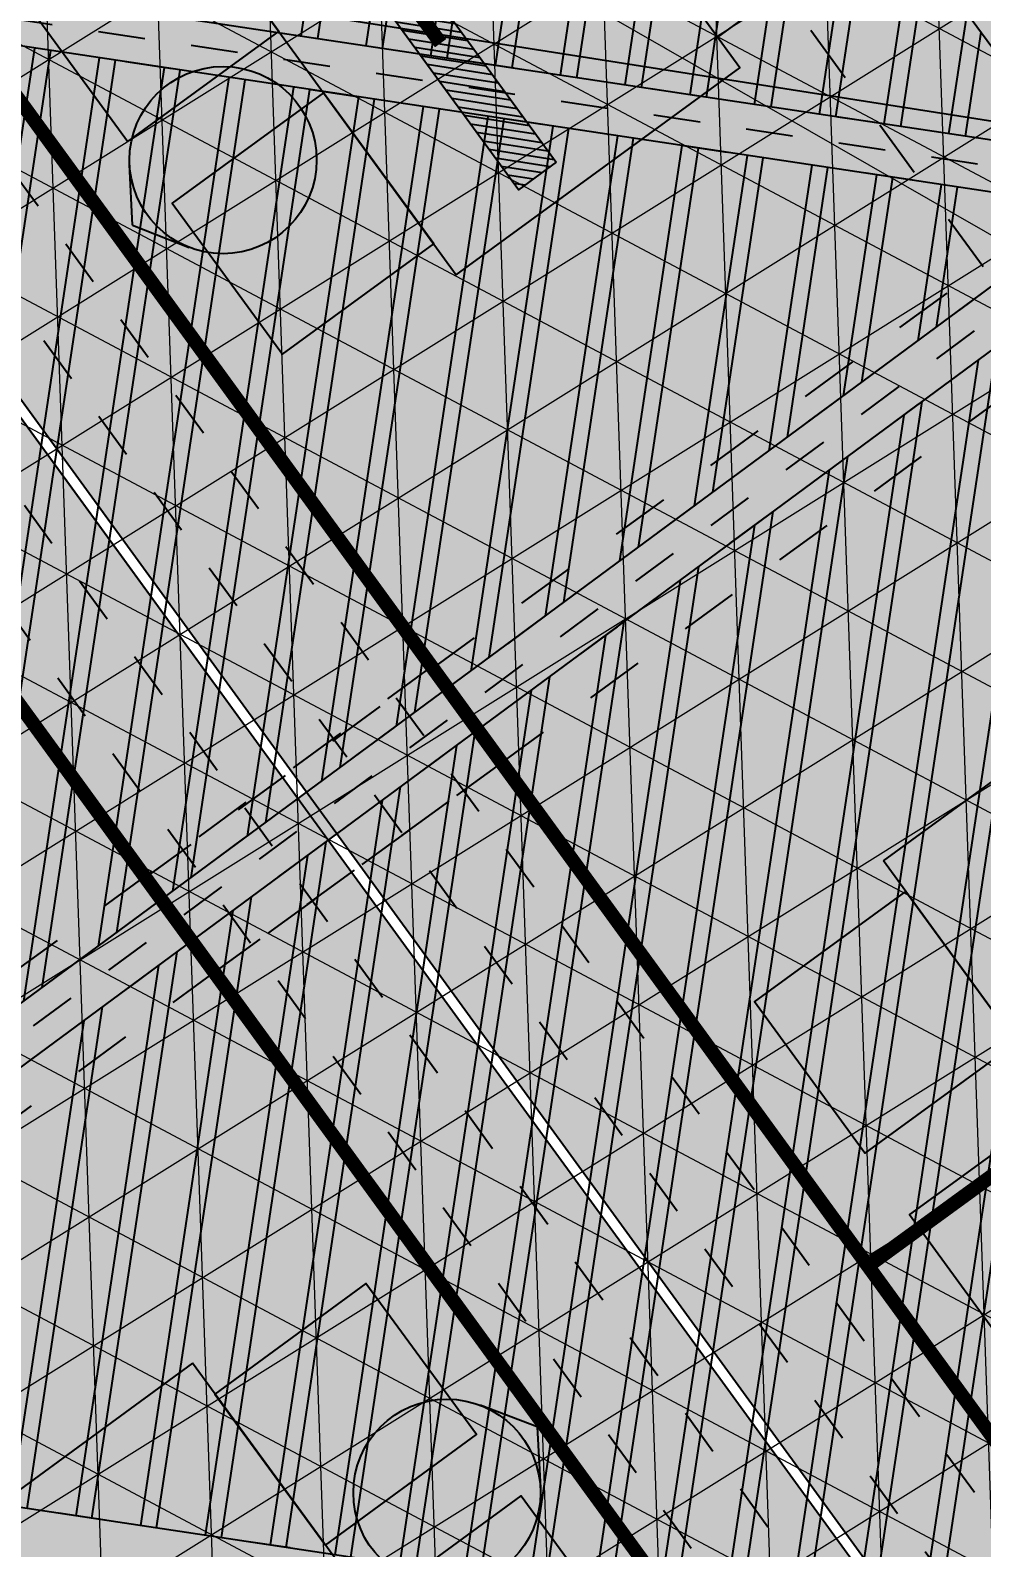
# Model space of a CAD drawing. Header units: metres. Extents: x 678805 to 1359287, y 2747329 to 5497370.
# Drawn here: x 679863.666 to 679865.699, y 2748713.32 to 2748716.562 of the extents above; entities that cross this region are included whole.
import ezdxf
from ezdxf.enums import TextEntityAlignment as Align

# ---------------------------------------------------------------- set-up
doc = ezdxf.new("R2010")
doc.units = ezdxf.units.M
doc.linetypes.add('XREF_MON_BUILDINGS$0$DASH_1', pattern=[0.4, 0.1, -0.3])
doc.linetypes.add('XREF_MON_BUILDINGS$0$Dash_2_', pattern=[0.25, 0.125, -0.125])
for name, color, linetype in [('00_XREF_MON_HSC_PAVEMENT', 7, 'Continuous'), ('00_XREF_TWQ_BUILDINGS', 7, 'Continuous'), ('XREF_MON_BUILDINGS$0$00-AUX LIGHTING', 30, 'Continuous'), ('XREF_MON_BUILDINGS$0$00-Modulos DEFINIDOS', 7, 'Continuous'), ('XREF_MON_BUILDINGS$0$00-Modulos ROOFS', 2, 'Continuous'), ('XREF_MON_BUILDINGS$0$02-L-01_Structure', 2, 'Continuous'), ('XREF_MON_BUILDINGS$0$02-L-02_Structure- View', 3, 'Continuous'), ('XREF_MON_BUILDINGS$0$02-L-Pergola Profiles', 8, 'Continuous'), ('XREF_MON_BUILDINGS$0$02-L-Pergola Projection', 8, 'Continuous'), ('XREF_MON_BUILDINGS$0$02-L-Pergola Shades', 15, 'Continuous'), ('XREF_MON_BUILDINGS$0$02-L-Pergola Shades Schematic', 8, 'Continuous'), ('XREF_MON_BUILDINGS$0$02_L_Furniture', 7, 'Continuous')]:
    doc.layers.add(name, color=color, linetype=linetype)
for name, color, linetype, true_color in [('02-L-Waterfeatures 01', 7, 'Continuous', 0x4da6ff), ('XREF_MON_BUILDINGS$0$0-WIPEOUTS', 7, 'Continuous', 0xffffff), ('XREF_MON_BUILDINGS$0$02-L-Pergola Wipeout', 7, 'Continuous', 0xffffff)]:
    doc.layers.add(name, color=color, linetype=linetype, true_color=true_color)
doc.layers.add('XREF_MON_BUILDINGS$0$00_AUX', color=3, linetype='Continuous', plot=False)
doc.layers.add('XREF_MON_BUILDINGS$0$02-L-Pergola Aux', color=50, linetype='Continuous', plot=False)
for name, color, linetype, lineweight, true_color in [('XREF_MON_BUILDINGS$0$02-KH-13 Restaurant', 7, 'Continuous', 30, 0xed2d02), ('XREF_MON_HSC_PAVEMENT$0$03-TR-Pavement_02_Sealed Gravel', 7, 'Continuous', 5, 0x38321e), ('XREF_MON_HSC_PAVEMENT$0$03-TR-Pavement_07_Precast irregular Concrete Blocks', 7, 'Continuous', 5, 0xb3b3b3)]:
    doc.layers.add(name, color=color, linetype=linetype, lineweight=lineweight, true_color=true_color)
doc.layers.add('XREF_MON_GENERAL_LAYOUT$0$02-L-Level Curves 0.25-0.75m', color=33, linetype='Continuous', lineweight=5)
doc.layers.get('XREF_MON_BUILDINGS$0$02-KH-13 Restaurant').off()
doc.styles.add('XREF_MON_BUILDINGS$0$Standard', font='arial.ttf')
doc.styles.add('XREF_MON_GENERAL_LAYOUT$0$Standard', font='arial.ttf')

# ---------------------------------------------------------------- blocks, each defined once
blk = doc.blocks.new('XREF_MON_BUILDINGS$0$modulo kiosco')
at = {"layer": 'XREF_MON_BUILDINGS$0$0-WIPEOUTS', "true_color": 0xfcfcfc}
h = blk.add_hatch(color=7, dxfattribs=at)
h.dxf.hatch_style = 1
h.paths.add_polyline_path([(119.6986085139215, -61.62058441969566), (119.6986085125245, -56.82058442011476), (124.4986085132696, -56.82058442058042), (124.4986085123383, -61.62058442132547)])
at = {"layer": 'XREF_MON_BUILDINGS$0$00-Modulos ROOFS'}
blk.add_line((119.6986085125245, -56.82058442011476), (124.4986085118726, -61.62058442248963), dxfattribs=at)
at = {"layer": 'XREF_MON_BUILDINGS$0$00-Modulos ROOFS', "lineweight": 0}
blk.add_lwpolyline([(119.6986085139215, -61.62058441969566), (119.6986085125245, -56.82058442011476), (124.4986085132696, -56.82058442058042), (124.4986085123383, -61.62058442132547)], close=True, dxfattribs=at)
at = {"layer": 'XREF_MON_BUILDINGS$0$00-Modulos ROOFS'}
blk.add_lwpolyline([(124.4986085137352, -57.12058442062698), (124.4986085132696, -56.82058442058042), (124.1986085125245, -56.82058442151174), (119.9986085128039, -56.82058442034759), (119.6986085125245, -56.82058442011476), (119.6986085125245, -57.12058442085981), (119.6986085134558, -61.32058442058042), (119.6986085139215, -61.62058441969566), (119.9986085128039, -61.62058442062698), (124.1986085125245, -61.62058442109264), (124.4986085123383, -61.62058442132547), (124.4986085128039, -61.32058442081325)], close=True, dxfattribs=at)
at = {"layer": 'XREF_MON_BUILDINGS$0$00_AUX', "color": 253, "insert": (120.5956272133626, -58.63217507931404), "char_height": 0.7999999999999997, "attachment_point": 1, "style": 'XREF_MON_BUILDINGS$0$Standard'}
blk.add_mtext_dynamic_manual_height_columns('23 m2', width=11.40284914150834, gutter_width=3.999999999999999, heights=[0], dxfattribs=at)
blk = doc.blocks.new('XREF_MON_BUILDINGS$0$lamas aluminiotriangulo')
for points in [[(680245.3559643574, 2748655.315069023), (680244.1824303591, 2748656.488603022)], [(680244.1824303591, 2748656.439105547), (680245.3312156196, 2748655.290320286)], [(680245.2569694076, 2748655.216074073), (680244.1824303591, 2748656.290613123)], [(680244.1824303591, 2748656.241115647), (680245.2322206697, 2748655.191325336)], [(680245.1579744578, 2748655.117079124), (680244.1824303591, 2748656.092623224)], [(680244.1824303591, 2748656.043125748), (680245.1332257203, 2748655.092330386)], [(680245.0589795081, 2748655.018084174), (680244.1824303591, 2748655.894633324)], [(680244.182430359, 2748655.845135849), (680245.0342307702, 2748654.993335436)], [(680244.9599845583, 2748654.919089224), (680244.1824303591, 2748655.696643424)], [(680244.1824303591, 2748655.647145948), (680244.9352358204, 2748654.894340486)], [(680245.8297259026, 2748655.633267075), (680247.4542397015, 2748654.008753279)], [(680247.4047422261, 2748654.008753279), (680245.8049771647, 2748655.608518338)], [(680245.7307309528, 2748655.534272126), (680247.2562498023, 2748654.008753279)], [(680244.8609896088, 2748654.820094274), (680244.1824303591, 2748655.498653525)], [(680247.2067523265, 2748654.008753279), (680245.7059822154, 2748655.509523388)], [(680244.1824303591, 2748655.449156049), (680244.8362408709, 2748654.795345536)], [(680245.631736003, 2748655.435277176), (680247.0582599026, 2748654.008753279)], [(680247.0087624268, 2748654.008753279), (680245.6069872655, 2748655.410528438)], [(680245.5327410533, 2748655.336282226), (680246.8602700034, 2748654.008753279)], [(680246.8107725276, 2748654.008753279), (680245.5079923158, 2748655.311533488)], [(680244.1824303594, 2748655.300663624), (680244.7619946589, 2748654.721099325)], [(680244.1824303592, 2748655.251166149), (680244.7372459212, 2748654.696350587)], [(680246.6127826275, 2748654.008753279), (680245.408997366, 2748655.212538539)], [(680245.4337461034, 2748655.237287277), (680246.6622801028, 2748654.008753279)], [(680246.4147927273, 2748654.008753279), (680245.3100024161, 2748655.113543589)], [(680245.3347511536, 2748655.138292327), (680246.4642902032, 2748654.008753279)], [(680244.6629997093, 2748654.622104375), (680244.1824303591, 2748655.102673726)], [(680244.1824303591, 2748655.05317625), (680244.6382509717, 2748654.597355637)], [(680246.2168028275, 2748654.008753279), (680245.2110074663, 2748655.01454864)], [(680245.2357562042, 2748655.039297377), (680246.2663003035, 2748654.008753279)], [(680246.0188129285, 2748654.008753279), (680245.1120125165, 2748654.915553689)], [(680245.1367612544, 2748654.940302427), (680246.0683104043, 2748654.008753279)], [(680244.5640047593, 2748654.523109425), (680244.1824303592, 2748654.904683825)], [(680244.1824303591, 2748654.85518635), (680244.5392560215, 2748654.498360687)], [(680245.8208230283, 2748654.008753279), (680245.0130175668, 2748654.81655874)], [(680245.0377663046, 2748654.841307478), (680245.8703205036, 2748654.008753279)], [(680244.9387713548, 2748654.742312528), (680245.6723306044, 2748654.008753279)], [(680244.46500981, 2748654.424114475), (680244.1824303593, 2748654.706693927)], [(680245.6228331286, 2748654.008753279), (680244.9140226169, 2748654.71756379)], [(680244.1824303592, 2748654.65719645), (680244.4402610717, 2748654.399365738)], [(680245.4743407047, 2748654.008753279), (680244.8397764055, 2748654.643317578)], [(680245.4248432289, 2748654.008753279), (680244.8150276676, 2748654.61856884)], [(680244.7407814556, 2748654.544322629), (680245.2763508057, 2748654.008753279)], [(680244.3660148601, 2748654.325119526), (680244.1824303594, 2748654.508704027)], [(680245.2268533297, 2748654.008753279), (680244.7160327177, 2748654.519573891)], [(680244.1824303591, 2748654.459206551), (680244.3412661222, 2748654.300370788)], [(680244.6417865058, 2748654.445327679), (680245.0783609049, 2748654.008753279)], [(680245.0288634296, 2748654.008753279), (680244.6170377679, 2748654.420578941)], [(680244.542791556, 2748654.346332729), (680244.8803710068, 2748654.008753279)], [(680244.8308735299, 2748654.008753279), (680244.5180428181, 2748654.321583991)], [(680244.4437966063, 2748654.247337779), (680244.6823811067, 2748654.008753279)], [(680244.6328836308, 2748654.008753279), (680244.4190478683, 2748654.222589041)], [(680246.3345229826, 2748651.771409394), (680244.2071790965, 2748653.898753279)], [(680246.4087691946, 2748651.845655606), (680244.35567152, 2748653.898753279)], [(680244.4051689956, 2748653.898753279), (680246.4335179324, 2748651.870404344)], [(680246.5077641442, 2748651.944650555), (680244.5536614204, 2748653.898753279)], [(680244.603158896, 2748653.898753279), (680246.5325128823, 2748651.969399293)], [(680246.6067590942, 2748652.043645505), (680244.7516513198, 2748653.898753279)], [(680244.8011487954, 2748653.898753279), (680246.631507832, 2748652.068394243)], [(680246.7057540439, 2748652.142640455), (680244.9496412195, 2748653.898753279)], [(680244.9991386951, 2748653.898753279), (680246.7305027819, 2748652.167389193)], [(680246.8047489935, 2748652.241635405), (680245.1476311169, 2748653.898753279)], [(680245.1971285925, 2748653.898753279), (680246.8294977313, 2748652.266384142)], [(680246.9037439433, 2748652.340630354), (680245.3456210169, 2748653.898753279)], [(680245.3951184925, 2748653.898753279), (680246.9284926811, 2748652.365379092)], [(680247.0027388929, 2748652.439625304), (680245.5436109164, 2748653.898753279)], [(680245.593108392, 2748653.898753279), (680247.0274876307, 2748652.464374042)], [(680247.1017338429, 2748652.538620254), (680245.741600816, 2748653.898753279)], [(680245.7910982916, 2748653.898753279), (680247.1264825807, 2748652.563368992)], [(680247.2007287926, 2748652.637615204), (680245.9395907152, 2748653.898753279)], [(680245.989088191, 2748653.898753279), (680247.2254775304, 2748652.662363942)], [(680247.2997237424, 2748652.736610153), (680246.1375806156, 2748653.898753279)], [(680246.1870780912, 2748653.898753279), (680247.32447248, 2748652.761358891)], [(680247.398718692, 2748652.835605104), (680246.335570515, 2748653.898753279)], [(680246.3850679906, 2748653.898753279), (680247.4234674298, 2748652.860353841)], [(680247.4977136416, 2748652.934600053), (680246.5335604146, 2748653.898753279)], [(680246.5830578902, 2748653.898753279), (680247.5224623794, 2748652.959348791)], [(680247.5967085916, 2748653.033595003), (680246.7315503138, 2748653.898753279)], [(680246.7810477895, 2748653.898753279), (680247.6214573294, 2748653.058343741)], [(680247.6957035413, 2748653.132589953), (680246.9295402141, 2748653.898753279)], [(680246.9790376897, 2748653.898753279), (680247.7204522791, 2748653.15733869)], [(680244.1824303594, 2748653.874004542), (680246.3097742449, 2748651.746660656)]]:
    blk.add_lwpolyline(points)
blk = doc.blocks.new('XREF_MON_BUILDINGS$0$PERGOLA PLANA')
at = {"layer": 'XREF_MON_BUILDINGS$0$02-L-Pergola Wipeout', "true_color": 0xfcfcfc}
h = blk.add_hatch(color=7, dxfattribs=at)
h.dxf.hatch_style = 1
h.paths.add_polyline_path([(4.612218253081664, 9.290000000968575), (0.3099999981932342, 4.987781745847315), (0.3099999986588955, 9.290000000037253)])
h.paths.add_polyline_path([(0.332781744771637, 4.855000000447035), (4.744999998947605, 9.267218254506588), (4.744999999529682, 4.900563496164978), (4.699436504277401, 4.855000000447035)])
h.paths.add_polyline_path([(4.854999999050051, 9.290000001899898), (9.13443650235422, 9.29000000236556), (4.854999999632128, 5.010563495568931)])
h.paths.add_polyline_path([(9.289999997243285, 9.134436507709324), (9.289999997825362, 4.855000001844019), (5.010563491727225, 4.855000000912696)])
h.paths.add_polyline_path([(4.900563491159119, 4.745000001043081), (9.267218253924511, 4.745000001508743), (4.85500000033062, 0.3327817460522056), (4.854999999166466, 4.699436508584768)])
h.paths.add_polyline_path([(9.289999997825362, 4.612218253780156), (9.289999998291023, 0.3100000019185245), (4.987781747244298, 0.3100000009872019)])
h.paths.add_polyline_path([(0.465563491685316, 0.3100000000558794), (4.744999999064021, 4.589436508249491), (4.745000000111759, 0.3100000014528632)])
h.paths.add_polyline_path([(0.3099999980768189, 4.745000000111759), (4.589436504989862, 4.745000000111759), (0.3099999976111576, 0.4655634895898402)])
h.paths.add_polyline_path([(9.399999998277053, 0.2000000020489097), (0.1999999997206032, 0.1999999997206032), (0.1999999986728653, 9.399999999906868), (9.399999999324791, 9.400000001769513)])
at = {"layer": 'XREF_MON_BUILDINGS$0$02-L-Pergola Aux', "linetype": 'XREF_MON_BUILDINGS$0$Dash_2_', "ltscale": 0.5}
for p, q in [((0.1999999991385266, 4.799999999813735), (4.799999999115244, 9.40000000083819)), ((4.799999999580905, 4.800000000279397), (0.1999999991385266, 4.800000000279397))]:
    blk.add_line(p, q, dxfattribs=at)
at = {"layer": 'XREF_MON_BUILDINGS$0$02-L-Pergola Profiles'}
for p, q in [((0.3099999991245568, 4.987781746312976), (4.612218253081664, 9.290000000968575)), ((0.3099999988917261, 0.4655634914524853), (9.134436504682526, 9.290000004693866)), ((0.3327817448880523, 4.855000000912696), (4.767781745176762, 9.290000000968575)), ((4.699436508002691, 4.855000000447035), (0.3099999991245568, 4.855000000447035)), ((4.58943650778383, 4.74500000057742), (0.3099999992409721, 4.745000000111759))]:
    blk.add_line(p, q, dxfattribs=at)
blk.add_lwpolyline([(0.3099999986588955, 9.290000000037253), (9.289999997243285, 9.29000000236556), (9.289999998291023, 0.3100000019185245), (0.3099999976111576, 0.3100000000558794)], close=True, dxfattribs=at)
at = {"layer": 'XREF_MON_BUILDINGS$0$02-L-Pergola Projection', "linetype": 'XREF_MON_BUILDINGS$0$DASH_1'}
for p, q in [((0.3099999991245568, 4.987781746312976), (4.612218253081664, 9.290000000968575)), ((0.3099999988917261, 0.4655634914524853), (9.134436504682526, 9.290000004693866)), ((0.3327817448880523, 4.855000000912696), (4.767781745176762, 9.290000000968575)), ((4.699436508002691, 4.855000000447035), (0.3099999991245568, 4.855000000447035)), ((4.58943650778383, 4.74500000057742), (0.3099999992409721, 4.745000000111759))]:
    blk.add_line(p, q, dxfattribs=at)
blk.add_lwpolyline([(0.3099999986588955, 9.290000000037253), (9.289999997243285, 9.29000000236556), (9.289999998291023, 0.3100000019185245), (0.3099999976111576, 0.3100000000558794)], close=True, dxfattribs=at)
at = {"layer": 'XREF_MON_BUILDINGS$0$02-L-Pergola Shades'}
blk.add_blockref('XREF_MON_BUILDINGS$0$lamas aluminiotriangulo', (-680243.8724303602, -2748649.153753279), dxfattribs=at)
at = {"layer": 'XREF_MON_BUILDINGS$0$02-L-Pergola Shades Schematic'}
blk.add_blockref('XREF_MON_BUILDINGS$0$lamas aluminiotriangulo', (-680243.8724303602, -2748649.153753279), dxfattribs=at)
blk = doc.blocks.new('XREF_MON_BUILDINGS$0$PILAR STRUCTURE')
at = {"layer": 'XREF_MON_BUILDINGS$0$02-L-01_Structure', "linetype": 'Continuous'}
h = blk.add_hatch(dxfattribs=at)
h.set_pattern_fill('ANGLE', color=252)
h.set_pattern_definition([(0, (-144.6596111481284, 18.56842418532225), (0, 6.985), [5.08, -1.905]), (90, (-144.6596111481284, 18.56842418532225), (-6.985, 4.277078946022131e-16), [5.08, -1.905])])
h.paths.add_polyline_path([(-0.0800000000000125, -0.08000000000000185), (0.07999999999998408, -0.08000000000000185), (0.07999999999998408, 0.0799999999999983), (-0.0800000000000125, 0.0799999999999983)])
h.paths.add_polyline_path([(-0.07200000000000273, -0.07200000000000273), (0.0719999999999743, -0.07200000000000273), (0.0719999999999743, 0.07199999999999918), (-0.07200000000000273, 0.07199999999999918)], flags=16)
h = blk.add_hatch(color=252, dxfattribs=at)
h.dxf.hatch_style = 1
h.paths.add_polyline_path([(-0.07200000000000273, -0.07200000000000273), (0.0719999999999743, -0.07200000000000273), (0.0719999999999743, 0.07199999999999918), (-0.07200000000000273, 0.07199999999999918)], flags=16)
h.paths.add_polyline_path([(-0.0800000000000125, -0.08000000000000185), (0.07999999999998408, -0.08000000000000185), (0.07999999999998408, 0.0799999999999983), (-0.0800000000000125, 0.0799999999999983)])
for points in [[(-0.0800000000000125, -0.08000000000000185), (0.07999999999998408, -0.08000000000000185), (0.07999999999998408, 0.0799999999999983), (-0.0800000000000125, 0.0799999999999983)], [(-0.07200000000000273, -0.07200000000000273), (0.0719999999999743, -0.07200000000000273), (0.0719999999999743, 0.07199999999999918), (-0.07200000000000273, 0.07199999999999918)]]:
    blk.add_lwpolyline(points, close=True, dxfattribs=at)
blk = doc.blocks.new('XREF_MON_BUILDINGS$0$Rest_4seats')
at = {"linetype": 'Continuous'}
for points in [[(0.08138158632311843, 0.3724278208393343), (0.07948587298159637, 0.7724233286527351), (0.4794813807948231, 0.7743190419942607), (0.4813770941363522, 0.3743235341808031)], [(0.5661806441763666, -0.3752829761968428), (0.5626261816610203, 0.3747086009533405), (-0.5623611840642866, 0.3693769071803104), (-0.5588067215489332, -0.3806146699698729)], [(-0.07756212621080749, -0.37833388985581), (-0.07566641286928188, -0.7783293976693244), (-0.4756619206827963, -0.78022511101085), (-0.4775576340243219, -0.3802296031973356)], [(0.08493604883847183, -0.3775637563109058), (0.08683176217999744, -0.7775592641242497), (0.4868272699933982, -0.7756635507827809), (0.4849315566517021, -0.3756680429693233)]]:
    blk.add_lwpolyline(points, close=True, dxfattribs=at)
at = {"layer": 'XREF_MON_BUILDINGS$0$00_AUX', "linetype": 'XREF_MON_BUILDINGS$0$Dash_2_'}
blk.add_lwpolyline([(-1.468512145004503, 1.66509695255553), (-1.452635545769148, -1.684865425381929), (1.472331605116459, -1.671003021572119), (1.456455005881253, 1.678959356365397)], close=True, dxfattribs=at)
blk = doc.blocks.new('XREF_MON_BUILDINGS$0$Modulos_Restaurant Monasya')
at = {"layer": 'XREF_MON_BUILDINGS$0$00-AUX LIGHTING', "linetype": 'Continuous'}
h = blk.add_hatch(dxfattribs=at)
h.set_pattern_fill('ANSI31', color=1, scale=0.005, angle=89.99999999999999)
h.set_pattern_definition([(135, (2.566443710155937, -21.25121759048994), (-0.01122532015133645, -0.01122532015133644), [])])
h.paths.add_polyline_path([(8.372615350462663, 1.550821398242933), (8.472615350462629, 1.550821398242933), (8.472615350462629, 0.8484299031182463), (8.372615350462663, 0.8484299031182463)])
for p, q in [((9.996031592058586, 3.71153544148615), (10.06721765571854, 3.820747094305377)), ((9.996031592058586, 3.71153544148615), (10.06721765571913, 3.602323788667265)), ((9.184315568860782, 1.12649311030316), (9.113771682317164, 1.236120665426087)), ((9.184315568860782, 1.12649311030316), (9.112489780028298, 1.017701121491941))]:
    blk.add_line(p, q, dxfattribs=at)
at = {"layer": 'XREF_MON_BUILDINGS$0$00-AUX LIGHTING', "linetype": 'Continuous', "const_width": 0.03}
for points in [[(9.222120958093797, 0.3795604583048675), (5.182120958090792, 0.3795604583048675), (5.182120958090792, 4.418986732627788), (9.222120958093797, 4.418986732627788)], [(14.02216336218503, 0.3788275182938055), (9.982163362182021, 0.3788275182938055), (9.982163362182021, 4.418253792616726), (14.02216336218503, 4.418253792616724)]]:
    blk.add_lwpolyline(points, close=True, dxfattribs=at)
for points in [[(8.42262213091928, 3.849680025667228), (9.222120958093797, 3.849680025667228)], [(8.422610885802296, 1.199680024726549), (8.422610885802296, 0.3795604583048675)]]:
    blk.add_lwpolyline(points, dxfattribs=at)
at = {"layer": 'XREF_MON_BUILDINGS$0$00-AUX LIGHTING', "color": 1, "linetype": 'Continuous'}
blk.add_lwpolyline([(8.372615350462663, 1.550821398242933), (8.472615350462629, 1.550821398242933), (8.472615350462629, 0.8484299031182463), (8.372615350462663, 0.8484299031182463)], close=True, dxfattribs=at)
at = {"layer": 'XREF_MON_BUILDINGS$0$00-AUX LIGHTING', "linetype": 'Continuous'}
for centre in [(10.23476709585077, 3.711535441486776), (8.945584176590913, 1.127894222642569)]:
    blk.add_circle(centre, 0.2, dxfattribs=at)
at = {"layer": 'XREF_MON_BUILDINGS$0$02-L-02_Structure- View', "color": 251, "linetype": 'XREF_MON_BUILDINGS$0$Dash_2_', "ltscale": 0.5}
for points in [[(9.482622129236148, 4.515055612611492), (9.482622129236148, 0.2743433660222099), (9.32262212923618, 0.2743433660222099), (9.32262212923618, 4.515055612611492)], [(9.882823047189873, 4.515055612611492), (9.882823047189873, 0.2742689128264164), (9.722823047188882, 0.2742689128264164), (9.722823047188882, 4.515055612611492)]]:
    blk.add_lwpolyline(points, close=True, dxfattribs=at)
at = {"layer": 'XREF_MON_BUILDINGS$0$02-L-01_Structure', "linetype": 'Continuous', "rotation": 270.0335098901293}
blk.add_blockref('XREF_MON_BUILDINGS$0$PILAR STRUCTURE', (9.40020731120012, 4.594170166489109), dxfattribs=at)
at = {"layer": 'XREF_MON_BUILDINGS$0$02_L_Furniture', "xscale": -1}
for p, rotation in [((8.307669988282328, 3.733353936125356), 90.30464451300057), ((6.095286188154205, 1.053213935496617), 270.3046445247851), ((10.89537457142114, 1.05593210676466), 270.3046445247851)]:
    blk.add_blockref('XREF_MON_BUILDINGS$0$Rest_4seats', p, dxfattribs=dict(at, rotation=rotation))
at = {"layer": 'XREF_MON_BUILDINGS$0$02_L_Furniture'}
for p, rotation in [((10.88843606299997, 3.7330403947027), 269.8518935735613), ((8.309319171853584, 1.054576999526491), 89.76590352608706)]:
    blk.add_blockref('XREF_MON_BUILDINGS$0$Rest_4seats', p, dxfattribs=dict(at, rotation=rotation))
blk = doc.blocks.new('XREF_MON_BUILDINGS')
at = {"layer": 'XREF_MON_BUILDINGS$0$02-KH-13 Restaurant', "linetype": 'Continuous', "xscale": -1}
for p, rotation in [((679985.9838988087, 2748652.43665746), 306.058413230031), ((679926.1837245029, 2748833.200225099), 36.05841323003092)]:
    blk.add_blockref('XREF_MON_BUILDINGS$0$modulo kiosco', p, dxfattribs=dict(at, rotation=rotation))
at = {"layer": 'XREF_MON_BUILDINGS$0$02-L-Pergola Projection', "xscale": -1, "rotation": 36.43967073982355}
blk.add_blockref('XREF_MON_BUILDINGS$0$PERGOLA PLANA', (679869.0983711857, 2748712.473797732), dxfattribs=at)
at = {"layer": 'XREF_MON_BUILDINGS$0$00-Modulos DEFINIDOS', "rotation": 216.0573440932065}
blk.add_blockref('XREF_MON_BUILDINGS$0$Modulos_Restaurant Monasya', (679870.6460366151, 2748722.461789462), dxfattribs=at)
blk = doc.blocks.new('XREF_MON_HSC_PAVEMENT')
at = {"layer": 'XREF_MON_HSC_PAVEMENT$0$03-TR-Pavement_02_Sealed Gravel', "linetype": 'Continuous'}
h = blk.add_hatch(dxfattribs=at)
h.set_pattern_fill('ANSI31', color=256, scale=0.0393, angle=45)
h.set_pattern_definition([(90, (652974.1167151183, 2717198.732228751), (-0.1247775, 0), [])])
h.paths.add_polyline_path([(679907.0031205046, 2748743.724417142, -0.1618141502380665), (679919.4981704165, 2748750.941706399, -0.00389675744219022), (679921.7718674828, 2748751.391148231), (679921.5862617362, 2748752.373772756, 0.003897880588442055), (679919.2966130067, 2748751.921183102, 0.09549409228734765), (679910.9487302243, 2748748.456925874), (679917.7748612987, 2748758.070300172), (679916.9595037509, 2748758.649257916), (679908.6885317551, 2748747.001085805, -0.2651725214559594), (679902.2955867163, 2748744.030893127), (679888.5528900345, 2748745.180822516, -0.04834244179009951), (679890.6181958144, 2748750.885308125, -0.004241740901239237), (679894.4265084694, 2748758.719812175, 0.01173847407334673), (679915.1639651539, 2748760.726729015), (679915.0440760818, 2748761.719516336, -0.0114034884297751), (679894.9449590845, 2748759.760795652, -0.003208110084001033), (679897.9265602592, 2748765.635916772, 0.02733319170619762), (679901.2167507131, 2748772.97614814), (679900.2827614178, 2748773.333451744, -0.0273285130216484), (679897.0377448917, 2748766.094182244, 0.003496846150357209), (679893.7851759867, 2748759.675949103, -0.00334132969723657), (679887.8798515435, 2748759.291375498, 0.2440862330853428), (679870.0120333781, 2748749.029156858, -0.03251689841727044), (679865.0843296369, 2748742.409364293), (679862.7773175268, 2748745.531027716), (679860.5745545875, 2748752.200709871), (679900.4594561051, 2748777.029851255), (679899.9838208224, 2748777.793900396), (679859.4979577947, 2748752.590648558), (679861.9678996431, 2748745.111983117), (679883.4672894822, 2748716.020736221), (679900.1945236416, 2748726.433258789), (679899.7189108161, 2748727.197308715), (679883.6971968001, 2748717.223927956), (679883.5941278922, 2748717.363392521)])
h.paths.add_polyline_path([(679882.9957679852, 2748718.17304507), (679865.6783826797, 2748741.605539446, -0.2414223086191517), (679874.7392249742, 2748745.33319553), (679887.3122828108, 2748744.281136458, 0.0843313628657283), (679886.8110169627, 2748733.424573607, -0.1878500024935739)], flags=16)
h.paths.add_polyline_path([(679882.9937891713, 2748718.343976403), (679865.8062250505, 2748741.600807183, -0.2394479410042333), (679874.7308865472, 2748745.233543783), (679887.1905114363, 2748744.190976289, 0.08345112211023346), (679886.7117869252, 2748733.412186431, -0.1861925564350717)], flags=0)
h.paths.add_polyline_path([(679886.1331732397, 2748721.728655327, 0.1340580311776209), (679887.8033226904, 2748733.548402356, -0.0853697905554523), (679888.3176794186, 2748744.19700922), (679902.2122024484, 2748743.03437566, 0.09903555492651638), (679905.3743334996, 2748743.396255797)], flags=16)
h.paths.add_polyline_path([(679886.4542396619, 2748722.240813062, 0.1273811529482693), (679887.902553794, 2748733.560780965, -0.0846668171084156), (679888.3964850125, 2748744.090065639), (679902.2038640201, 2748742.934723913, 0.08818566860336627), (679905.0663867535, 2748743.200077557)], flags=0)
h.paths.add_polyline_path([(679874.8226092416, 2748746.329712998, 0.1403928931183365), (679868.4818874345, 2748745.074186979, 0.01610714259581061), (679870.8524566652, 2748748.487222115, -0.2442090495092601), (679887.9301756598, 2748758.29261055, 0.003013892186272044), (679893.2690747307, 2748758.636689063, 0.003955362410816756), (679889.715145849, 2748751.314843641, 0.04964598385895367), (679887.54270957, 2748745.265350046)], flags=16)
h.paths.add_polyline_path([(679874.8309476685, 2748746.429364745, 0.1315211846872978), (679868.8062920144, 2748745.345131402, 0.01451746076913248), (679870.9365009697, 2748748.433031698, -0.2442217883583354), (679887.935197393, 2748758.19273344, 0.002916079878789364), (679893.1020614567, 2748758.52470033, 0.003870586914961642), (679889.624840853, 2748751.357797194, 0.04899154421615456), (679887.4664790663, 2748745.372078155)], flags=0)
at = {"layer": 'XREF_MON_HSC_PAVEMENT$0$03-TR-Pavement_07_Precast irregular Concrete Blocks', "linetype": 'Continuous'}
h = blk.add_hatch(dxfattribs=at)
h.set_pattern_fill('NET3', color=256, scale=0.075, angle=92)
h.set_pattern_definition([(91.99999999999997, (679898.7697564481, 2748715.385348614), (-0.2379799406839221, -0.008310442652282986), []), (152, (679898.7697564481, 2748715.385348614), (-0.1117929158883903, -0.2102518955495319), []), (212, (679898.7697564481, 2748715.385348614), (0.1261870247955318, -0.201941452897249), [])])
h.paths.add_polyline_path([(679858.5016801929, 2748700.126433144), (679883.3906801362, 2748715.619636551), (679862.621122878, 2748743.643882493), (679859.153208235, 2748741.480948735), (679858.8356451598, 2748741.990027512), (679839.8293875301, 2748730.135477967)])
blk = doc.blocks.new('XREF_MON_GENERAL_LAYOUT')
at = {"layer": 'XREF_MON_GENERAL_LAYOUT$0$02-L-Level Curves 0.25-0.75m', "ltscale": 0.3}
blk.add_lwpolyline([(679852.5027297128, 2748751.064492738), (679831.6994219737, 2748735.638925462), (679913.7049234675, 2748688.599971137), (679912.6463345394, 2748691.824387839), (679915.7413562651, 2748692.846177831), (679916.8862914988, 2748691.97519809), (679920.8576414835, 2748693.286298959), (679929.2959476591, 2748679.656845842), (679931.2301492624, 2748678.547373681)], dxfattribs=at)
at = {"style": 'XREF_MON_GENERAL_LAYOUT$0$Standard'}
for tag, height, rotation, p in [('604,00', 1, 330.2642936667779, (679905.770310239, 2748776.557787406)), ('603,00', 1, 330.2642936667779, (679901.860927013, 2748753.477248972)), ('600,00', 1, 133.8259836638873, (679944.5968217494, 2748745.152639077)), ('602,00', 1, 330.2642936667779, (679883.3191980837, 2748738.726865312)), ('601,00', 1, 117.8905743169221, (679920.9720408977, 2748732.870057053)), ('601,00', 1, 330.2642936667779, (679864.7774691544, 2748723.976481652)), ('600,00', 1, 40.88332108062335, (679777.4053656742, 2748705.443575754, 1.169999999973397)), ('602,00', 1, 330.2642936667779, (679941.2749349186, 2748705.483031567)), ('601,00', 1, 40.88332108062335, (679701.7983696235, 2748703.888586182, 1.169999999973397)), ('598,00', 0.9999999999999999, 62.09100844466732, (679810.2666232066, 2748702.618736548)), ('600,00', 1, 330.2642936667779, (679877.7814736818, 2748691.131234986)), ('600,00', 0.9999999999999999, 19.55108886768879, (679920.4438211058, 2748685.495504646)), ('601,00', 1, 330.2642936667779, (679934.8129193163, 2748683.803636156)), ('599,00', 1, 330.2642936667779, (679854.5671008349, 2748679.061113989)), ('600,00', 1, 88.39282059591216, (679743.9134691327, 2748675.571576328)), ('599,00', 0.9999999999999998, 20.60862043003912, (679924.2598928241, 2748675.216416284)), ('601,00', 1, 88.39282059591216, (679728.0345944045, 2748671.317844195, -2)), ('602,00', 1, 88.39282059591216, (679711.8257639392, 2748665.966083916, -1)), ('603,00', 1, 88.39282059591216, (679695.6151318625, 2748660.611015213)), ('599,00', 1, 40.88332108062335, (679788.8072719976, 2748655.829159783, 1.169999999973397)), ('601,00', 1, 40.88332108062335, (679627.6123405045, 2748644.602575284, 1.169999999973397)), ('603,00', 0.9999999999999999, 41.70580600405471, (679702.4989019763, 2748628.484392532, 1.169999999925494)), ('600,00', 1, 40.88332108062335, (679645.924961585, 2748597.926138933, 1.169999999973397)), ('599,00', 1, 34.22767859632935, (679673.5743901337, 2748555.136007577, 5.33999999991769))]:
    blk.add_attdef(tag, text='', height=height, rotation=rotation, dxfattribs=at).set_placement(p, align=Align.MIDDLE)
at = {"ltscale": 0.3, "style": 'XREF_MON_GENERAL_LAYOUT$0$Standard'}
for tag, height, rotation, p in [('603,50', 1, 330.2642936667779, (679911.500620042, 2748760.570188188)), ('602,50', 1, 330.2642936667779, (679892.8646878856, 2748745.846442295)), ('600,50', 1, 133.8259836638873, (679933.0482653556, 2748738.729379551)), ('601,50', 1, 330.2642936667779, (679873.5807466183, 2748731.671495228)), ('601,50', 0.9999999999999999, 101.285674792814, (679909.5220062692, 2748726.945334854)), ('602,50', 1, 330.2642936667779, (679948.6248547818, 2748713.859774644)), ('600,50', 1, 39.60595393010205, (679743.242567131, 2748706.971262414)), ('600,50', 1, 330.2642936667779, (679880.2659989139, 2748702.726026631)), ('600,50', 0.9999999999999999, 17.35374479888441, (679917.6150982407, 2748690.553931213)), ('599,50', 1, 330.2642936667779, (679867.1974978975, 2748684.716235158)), ('599,50', 0.9999999999999999, 18.89438680505554, (679921.7103896159, 2748680.578430657)), ('599,50', 1, 39.60595393010205, (679778.9914550197, 2748677.241243556)), ('600,50', 1, 88.39282059591216, (679735.9248694875, 2748673.586085743)), ('601,50', 1, 88.39282059591216, (679719.9062925801, 2748668.580993867)), ('602,50', 1, 88.39282059591216, (679703.4737899266, 2748663.451811911)), ('598,50', 1, 330.2642936667779, (679861.7651457089, 2748662.396830559)), ('601,50', 1, 39.60595393010205, (679610.5132742386, 2748662.061190253)), ('600,00', 0.9999999999999999, 41.70580600405471, (679752.30764285, 2748637.685423907)), ('601,00', 0.9999999999999999, 41.70580600405471, (679736.0440844187, 2748634.537594622)), ('599,00', 0.9999999999999999, 35.08346035422691, (679763.0433427037, 2748634.41500971, 1.169999999925494)), ('602,00', 0.9999999999999999, 41.70580600405471, (679720.1743132578, 2748633.095905716, 1.169999999925494)), ('600,00', 0.9999999999999999, 35.08346035422691, (679747.0628417195, 2748629.903108784, 1.169999999925494)), ('601,00', 0.9999999999999999, 35.08346035422691, (679731.2455695962, 2748625.23889635, 1.169999999925494)), ('600,50', 1, 39.60595393010205, (679636.919713499, 2748621.33866227)), ('602,00', 0.9999999999999999, 35.08346035422691, (679715.3997742002, 2748620.639385471, 1.169999999925494)), ('599,50', 1, 28.76039513677905, (679659.4816038228, 2748574.323313434))]:
    blk.add_attdef(tag, text='', height=height, rotation=rotation, dxfattribs=at).set_placement(p, align=Align.MIDDLE)

msp = doc.modelspace()

# ---------------------------------------------------------------- block references
at = {"layer": '00_XREF_MON_HSC_PAVEMENT'}
msp.add_blockref('XREF_MON_HSC_PAVEMENT', (0, 0), dxfattribs=at)

# ---------------------------------------------------------------- next in the draw order: block references
at = {"layer": '00_XREF_TWQ_BUILDINGS'}
msp.add_blockref('XREF_MON_BUILDINGS', (0, 0), dxfattribs=at)

# ---------------------------------------------------------------- next in the draw order: block references
msp.add_blockref('XREF_MON_BUILDINGS', (0, 0))

# ---------------------------------------------------------------- next in the draw order: block references
at = {"layer": '02-L-Waterfeatures 01', "color": 18, "true_color": 0x000000}
msp.add_blockref('XREF_MON_GENERAL_LAYOUT', (0, 0), dxfattribs=at)

doc.saveas('drawing.dxf')
